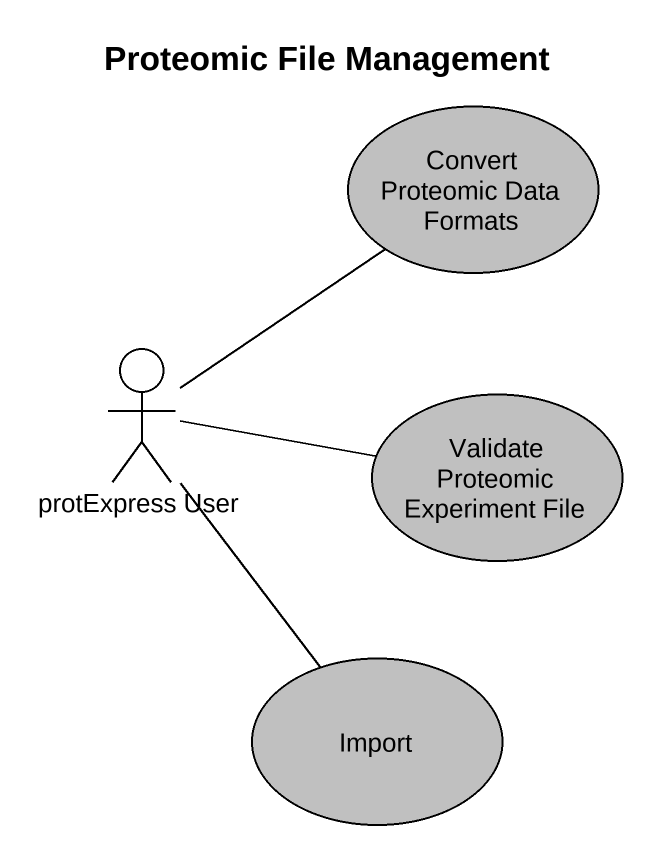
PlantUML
@startuml
title Proteomic File Management
usecase "Convert Proteomic Data Formats" as Convert_Proteomic_Data #C0C0C0
actor "protExpress User" as protExpress_User
usecase "Validate Proteomic Experiment File" as Validate_Proteomic #C0C0C0
usecase Import #C0C0C0
protExpress_User -up- Convert_Proteomic_Data
protExpress_User -right- Validate_Proteomic
protExpress_User -- Import
@enduml
